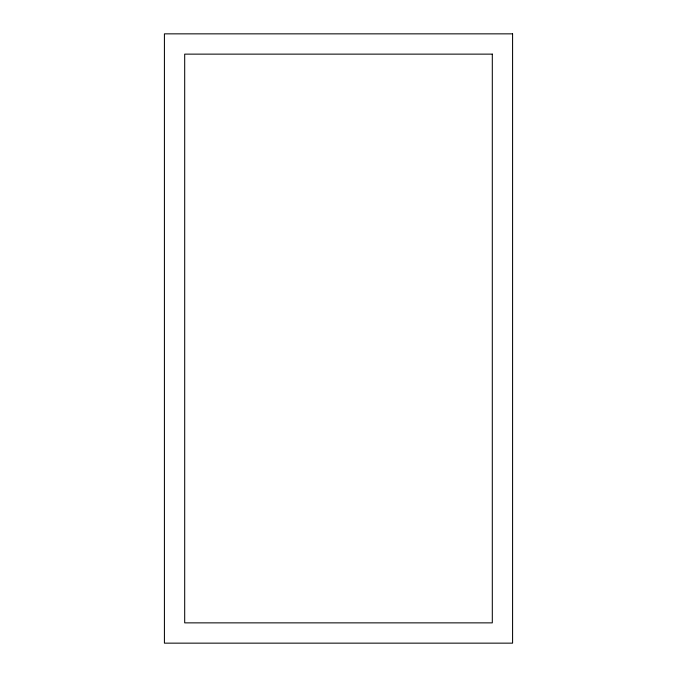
<?xml version="1.0" encoding="UTF-8"?>
<svg xmlns="http://www.w3.org/2000/svg" width="677" height="677" viewBox="0 0 677 677"><rect width="100%" height="100%" fill="white"/><g stroke="black" fill="none" stroke-linecap="round" stroke-linejoin="round"><path stroke-width="1.02" d="M512.582 33.85L164.418 33.85L164.418 643.15L512.582 643.15L512.582 33.85M492.306 54.135L184.694 54.135L184.694 622.865L492.306 622.865L492.306 54.135"/></g></svg>
